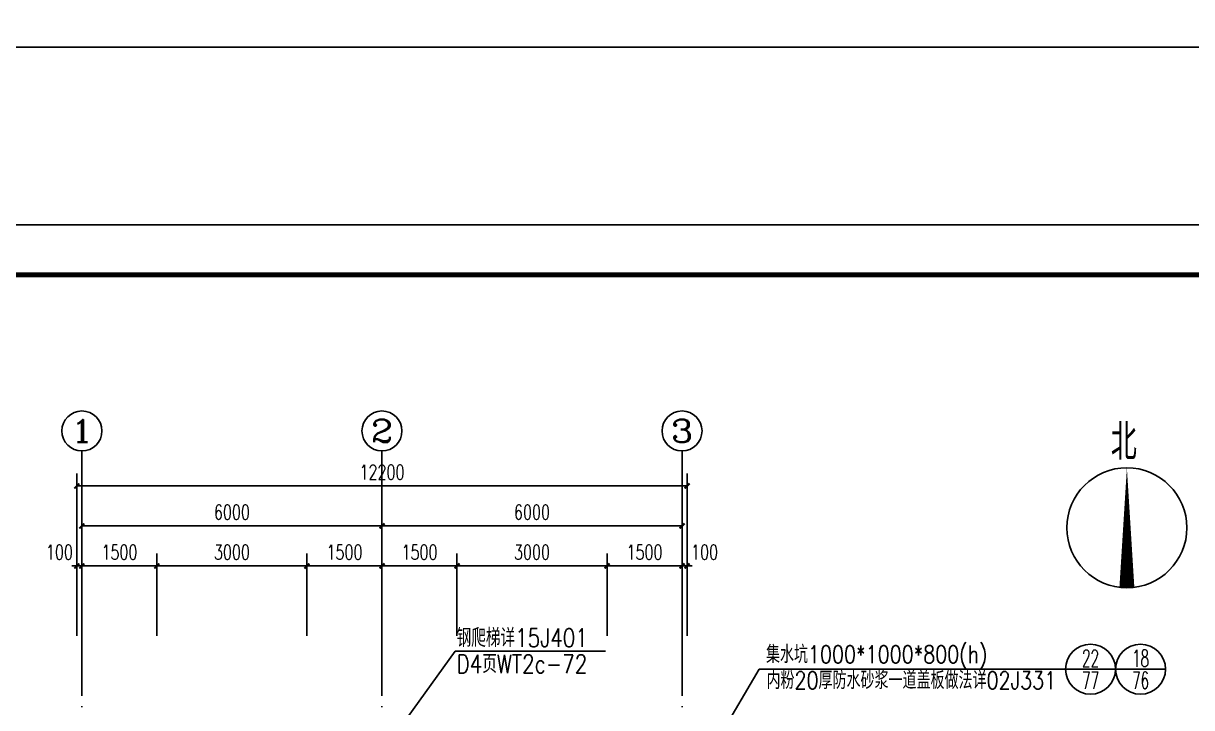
# Model space of a CAD drawing. Extents: x 5191187 to 5306989, y -468291 to -238224.
# Drawn here: x 5232406 to 5255767, y -372992 to -359309 of the extents above; entities that cross this region are included whole.
import ezdxf
from ezdxf.enums import TextEntityAlignment as Align

# ---------------------------------------------------------------- set-up
doc = ezdxf.new("R2010")
doc.units = 0
doc.header["$LTSCALE"] = 1000
doc.header["$MEASUREMENT"] = 0
doc.linetypes.add('DOTE', pattern=[2.42, 2, -0.2, 0.02, -0.2])
doc.layers.get('0').update_dxf_attribs({"linetype": 'CONTINUOUS'})
doc.layers.get('Defpoints').update_dxf_attribs({"linetype": 'CONTINUOUS'})
for name, color, linetype in [('AXIS', 3, 'CONTINUOUS'), ('AXIS_TEXT', 7, 'CONTINUOUS'), ('DIM_SYMB', 3, 'CONTINUOUS'), ('DOTE', 252, 'CONTINUOUS'), ('PUB_DIM', 3, 'CONTINUOUS'), ('PUB_TEXT', 7, 'CONTINUOUS'), ('PUB_TITLE', 4, 'CONTINUOUS')]:
    doc.layers.add(name, color=color, linetype=linetype)
doc.styles.add('_HZTXT', font='txt.shx', dxfattribs={"width": 0.8, "bigfont": 'HZTXT.shx'})
doc.styles.add('_TCH_AXIS', font='COMPLEX', dxfattribs={"bigfont": 'GBCBIG'})
doc.styles.add('_TCH_DIM', font='SIMPLEX', dxfattribs={"bigfont": 'GBCBIG'})
doc.styles.add('_TCH_DIM_T3', font='SIMPLEX', dxfattribs={"width": 0.705882, "bigfont": 'GBCBIG'})
doc.styles.add('COMP', font='COMPLEX', dxfattribs={"bigfont": 'hztxt'})
doc.styles.add('COMPLEX', font='COMPLEX')
doc.dimstyles.new('_TCH_ARCH&&100', dxfattribs={"dimtxt": 297.5, "dimasz": 100, "dimexe": 250, "dimexo": 300, "dimgap": 126.25, "dimtad": 1, "dimdec": 0, "dimzin": 0, "dimdsep": 46, "dimtxsty": '_TCH_DIM_T3', "dimblk": 'ARCHTICK', "dimcen": 0.09, "dimclrt": 7, "dimazin": 2, "dimtfac": 1, "dimtdec": 0, "dimtix": 1, "dimtmove": 2, "dimatfit": 3, "dimfxl": 0, "dimtolj": 1, "dimtzin": 0, "dimarcsym": 0})

# ---------------------------------------------------------------- blocks, each defined once
blk = doc.blocks.new('_ArchTick')
at = {"color": 0, "linetype": 'ByBlock', "const_width": 0.4}
blk.add_lwpolyline([(-0.5, -0.5), (0.5, 0.5)], dxfattribs=at)
blk = doc.blocks.new('*D91')
at = {"layer": 'Defpoints', "color": 0}
for p in [(5233577, -370159), (5233477, -371859), (5233577, -371859)]:
    blk.add_point(p, dxfattribs=at)
at = {"layer": 'PUB_DIM', "color": 0, "lineweight": -2}
for p, q in [((5233477, -371559), (5233477, -369909)), ((5233577, -371559), (5233577, -369909)), ((5233477, -370159), (5233377, -370159)), ((5233477, -370159), (5233577, -370159)), ((5233577, -370159), (5233677, -370159))]:
    blk.add_line(p, q, dxfattribs=at)
at = {"layer": 'PUB_DIM', "color": 0, "lineweight": -2, "xscale": 100, "yscale": 100, "zscale": 100}
blk.add_blockref('_ArchTick', (5233477, -370159), dxfattribs=at)
at = {"layer": 'PUB_DIM', "color": 0, "lineweight": -2, "xscale": 100, "yscale": 100, "zscale": 100, "rotation": 180}
blk.add_blockref('_ArchTick', (5233577, -370159), dxfattribs=at)
at = {"layer": 'PUB_DIM', "color": 7, "insert": (5233127, -369884), "char_height": 297.5, "attachment_point": 5, "style": '_TCH_DIM_T3'}
blk.add_mtext('\\A1;100', dxfattribs=at)
blk = doc.blocks.new('*D92')
at = {"layer": 'Defpoints', "color": 0}
for p in [(5235077, -370159), (5233577, -371859), (5235077, -371859)]:
    blk.add_point(p, dxfattribs=at)
at = {"layer": 'PUB_DIM', "color": 0, "lineweight": -2}
for p, q in [((5233577, -371559), (5233577, -369909)), ((5235077, -371559), (5235077, -369909)), ((5233577, -370159), (5235077, -370159))]:
    blk.add_line(p, q, dxfattribs=at)
at = {"layer": 'PUB_DIM', "color": 0, "lineweight": -2, "xscale": 100, "yscale": 100, "zscale": 100, "rotation": 180}
blk.add_blockref('_ArchTick', (5233577, -370159), dxfattribs=at)
at = {"layer": 'PUB_DIM', "color": 0, "lineweight": -2, "xscale": 100, "yscale": 100, "zscale": 100}
blk.add_blockref('_ArchTick', (5235077, -370159), dxfattribs=at)
at = {"layer": 'PUB_DIM', "color": 7, "insert": (5234327, -369884), "char_height": 297.5, "attachment_point": 5, "style": '_TCH_DIM_T3'}
blk.add_mtext('\\A1;1500', dxfattribs=at)
blk = doc.blocks.new('*D93')
at = {"layer": 'Defpoints', "color": 0}
for p in [(5238077, -370159), (5235077, -371859), (5238077, -371859)]:
    blk.add_point(p, dxfattribs=at)
at = {"layer": 'PUB_DIM', "color": 0, "lineweight": -2}
for p, q in [((5235077, -371559), (5235077, -369909)), ((5238077, -371559), (5238077, -369909)), ((5235077, -370159), (5238077, -370159))]:
    blk.add_line(p, q, dxfattribs=at)
at = {"layer": 'PUB_DIM', "color": 0, "lineweight": -2, "xscale": 100, "yscale": 100, "zscale": 100, "rotation": 180}
blk.add_blockref('_ArchTick', (5235077, -370159), dxfattribs=at)
at = {"layer": 'PUB_DIM', "color": 0, "lineweight": -2, "xscale": 100, "yscale": 100, "zscale": 100}
blk.add_blockref('_ArchTick', (5238077, -370159), dxfattribs=at)
at = {"layer": 'PUB_DIM', "color": 7, "insert": (5236577, -369884), "char_height": 297.5, "attachment_point": 5, "style": '_TCH_DIM_T3'}
blk.add_mtext('\\A1;3000', dxfattribs=at)
blk = doc.blocks.new('*D94')
at = {"layer": 'Defpoints', "color": 0}
for p in [(5239577, -370159), (5238077, -371859), (5239577, -371859)]:
    blk.add_point(p, dxfattribs=at)
at = {"layer": 'PUB_DIM', "color": 0, "lineweight": -2}
for p, q in [((5238077, -371559), (5238077, -369909)), ((5239577, -371559), (5239577, -369909)), ((5238077, -370159), (5239577, -370159))]:
    blk.add_line(p, q, dxfattribs=at)
at = {"layer": 'PUB_DIM', "color": 0, "lineweight": -2, "xscale": 100, "yscale": 100, "zscale": 100, "rotation": 180}
blk.add_blockref('_ArchTick', (5238077, -370159), dxfattribs=at)
at = {"layer": 'PUB_DIM', "color": 0, "lineweight": -2, "xscale": 100, "yscale": 100, "zscale": 100}
blk.add_blockref('_ArchTick', (5239577, -370159), dxfattribs=at)
at = {"layer": 'PUB_DIM', "color": 7, "insert": (5238827, -369884), "char_height": 297.5, "attachment_point": 5, "style": '_TCH_DIM_T3'}
blk.add_mtext('\\A1;1500', dxfattribs=at)
blk = doc.blocks.new('*D95')
at = {"layer": 'Defpoints', "color": 0}
for p in [(5241077, -370159), (5239577, -371859), (5241077, -371859)]:
    blk.add_point(p, dxfattribs=at)
at = {"layer": 'PUB_DIM', "color": 0, "lineweight": -2}
for p, q in [((5239577, -371559), (5239577, -369909)), ((5241077, -371559), (5241077, -369909)), ((5239577, -370159), (5241077, -370159))]:
    blk.add_line(p, q, dxfattribs=at)
at = {"layer": 'PUB_DIM', "color": 0, "lineweight": -2, "xscale": 100, "yscale": 100, "zscale": 100, "rotation": 180}
blk.add_blockref('_ArchTick', (5239577, -370159), dxfattribs=at)
at = {"layer": 'PUB_DIM', "color": 0, "lineweight": -2, "xscale": 100, "yscale": 100, "zscale": 100}
blk.add_blockref('_ArchTick', (5241077, -370159), dxfattribs=at)
at = {"layer": 'PUB_DIM', "color": 7, "insert": (5240327, -369884), "char_height": 297.5, "attachment_point": 5, "style": '_TCH_DIM_T3'}
blk.add_mtext('\\A1;1500', dxfattribs=at)
blk = doc.blocks.new('*D96')
at = {"layer": 'Defpoints', "color": 0}
for p in [(5244077, -370159), (5241077, -371859), (5244077, -371859)]:
    blk.add_point(p, dxfattribs=at)
at = {"layer": 'PUB_DIM', "color": 0, "lineweight": -2}
for p, q in [((5241077, -371559), (5241077, -369909)), ((5244077, -371559), (5244077, -369909)), ((5241077, -370159), (5244077, -370159))]:
    blk.add_line(p, q, dxfattribs=at)
at = {"layer": 'PUB_DIM', "color": 0, "lineweight": -2, "xscale": 100, "yscale": 100, "zscale": 100, "rotation": 180}
blk.add_blockref('_ArchTick', (5241077, -370159), dxfattribs=at)
at = {"layer": 'PUB_DIM', "color": 0, "lineweight": -2, "xscale": 100, "yscale": 100, "zscale": 100}
blk.add_blockref('_ArchTick', (5244077, -370159), dxfattribs=at)
at = {"layer": 'PUB_DIM', "color": 7, "insert": (5242577, -369884), "char_height": 297.5, "attachment_point": 5, "style": '_TCH_DIM_T3'}
blk.add_mtext('\\A1;3000', dxfattribs=at)
blk = doc.blocks.new('*D97')
at = {"layer": 'Defpoints', "color": 0}
for p in [(5245577, -370159), (5244077, -371859), (5245577, -371859)]:
    blk.add_point(p, dxfattribs=at)
at = {"layer": 'PUB_DIM', "color": 0, "lineweight": -2}
for p, q in [((5244077, -371559), (5244077, -369909)), ((5245577, -371559), (5245577, -369909)), ((5244077, -370159), (5245577, -370159))]:
    blk.add_line(p, q, dxfattribs=at)
at = {"layer": 'PUB_DIM', "color": 0, "lineweight": -2, "xscale": 100, "yscale": 100, "zscale": 100, "rotation": 180}
blk.add_blockref('_ArchTick', (5244077, -370159), dxfattribs=at)
at = {"layer": 'PUB_DIM', "color": 0, "lineweight": -2, "xscale": 100, "yscale": 100, "zscale": 100}
blk.add_blockref('_ArchTick', (5245577, -370159), dxfattribs=at)
at = {"layer": 'PUB_DIM', "color": 7, "insert": (5244827, -369884), "char_height": 297.5, "attachment_point": 5, "style": '_TCH_DIM_T3'}
blk.add_mtext('\\A1;1500', dxfattribs=at)
blk = doc.blocks.new('*D98')
at = {"layer": 'Defpoints', "color": 0}
for p in [(5245677, -370159), (5245577, -371859), (5245677, -371859)]:
    blk.add_point(p, dxfattribs=at)
at = {"layer": 'PUB_DIM', "color": 0, "lineweight": -2}
for p, q in [((5245577, -371559), (5245577, -369909)), ((5245677, -371559), (5245677, -369909)), ((5245577, -370159), (5245477, -370159)), ((5245577, -370159), (5245677, -370159)), ((5245677, -370159), (5245777, -370159))]:
    blk.add_line(p, q, dxfattribs=at)
at = {"layer": 'PUB_DIM', "color": 0, "lineweight": -2, "xscale": 100, "yscale": 100, "zscale": 100}
blk.add_blockref('_ArchTick', (5245577, -370159), dxfattribs=at)
at = {"layer": 'PUB_DIM', "color": 0, "lineweight": -2, "xscale": 100, "yscale": 100, "zscale": 100, "rotation": 180}
blk.add_blockref('_ArchTick', (5245677, -370159), dxfattribs=at)
at = {"layer": 'PUB_DIM', "color": 7, "insert": (5246027, -369884), "char_height": 297.5, "attachment_point": 5, "style": '_TCH_DIM_T3'}
blk.add_mtext('\\A1;100', dxfattribs=at)
blk = doc.blocks.new('*D222')
at = {"layer": 'AXIS', "color": 0, "lineweight": -2}
for p, q in [((5233577, -371559), (5233577, -369109)), ((5239577, -371559), (5239577, -369109)), ((5233577, -369359), (5239577, -369359))]:
    blk.add_line(p, q, dxfattribs=at)
at = {"layer": 'Defpoints', "color": 0}
for p in [(5239577, -369359), (5233577, -371859), (5239577, -371859)]:
    blk.add_point(p, dxfattribs=at)
at = {"layer": 'AXIS', "color": 0, "lineweight": -2, "xscale": 100, "yscale": 100, "zscale": 100, "rotation": 180}
blk.add_blockref('_ArchTick', (5233577, -369359), dxfattribs=at)
at = {"layer": 'AXIS', "color": 0, "lineweight": -2, "xscale": 100, "yscale": 100, "zscale": 100}
blk.add_blockref('_ArchTick', (5239577, -369359), dxfattribs=at)
at = {"layer": 'AXIS', "color": 7, "insert": (5236577, -369084), "char_height": 297.5, "attachment_point": 5, "style": '_TCH_DIM_T3'}
blk.add_mtext('\\A1;6000', dxfattribs=at)
blk = doc.blocks.new('*D223')
at = {"layer": 'AXIS', "color": 0, "lineweight": -2}
for p, q in [((5239577, -371559), (5239577, -369109)), ((5245577, -371559), (5245577, -369109)), ((5239577, -369359), (5245577, -369359))]:
    blk.add_line(p, q, dxfattribs=at)
at = {"layer": 'Defpoints', "color": 0}
for p in [(5245577, -369359), (5239577, -371859), (5245577, -371859)]:
    blk.add_point(p, dxfattribs=at)
at = {"layer": 'AXIS', "color": 0, "lineweight": -2, "xscale": 100, "yscale": 100, "zscale": 100, "rotation": 180}
blk.add_blockref('_ArchTick', (5239577, -369359), dxfattribs=at)
at = {"layer": 'AXIS', "color": 0, "lineweight": -2, "xscale": 100, "yscale": 100, "zscale": 100}
blk.add_blockref('_ArchTick', (5245577, -369359), dxfattribs=at)
at = {"layer": 'AXIS', "color": 7, "insert": (5242577, -369084), "char_height": 297.5, "attachment_point": 5, "style": '_TCH_DIM_T3'}
blk.add_mtext('\\A1;6000', dxfattribs=at)
blk = doc.blocks.new('*D224')
at = {"layer": 'AXIS', "color": 0, "lineweight": -2}
for p, q in [((5233477, -371559), (5233477, -368309)), ((5245677, -371559), (5245677, -368309)), ((5233477, -368559), (5245677, -368559))]:
    blk.add_line(p, q, dxfattribs=at)
at = {"layer": 'Defpoints', "color": 0}
for p in [(5245677, -368559), (5233477, -371859), (5245677, -371859)]:
    blk.add_point(p, dxfattribs=at)
at = {"layer": 'AXIS', "color": 0, "lineweight": -2, "xscale": 100, "yscale": 100, "zscale": 100, "rotation": 180}
blk.add_blockref('_ArchTick', (5233477, -368559), dxfattribs=at)
at = {"layer": 'AXIS', "color": 0, "lineweight": -2, "xscale": 100, "yscale": 100, "zscale": 100}
blk.add_blockref('_ArchTick', (5245677, -368559), dxfattribs=at)
at = {"layer": 'AXIS', "color": 7, "insert": (5239577, -368284), "char_height": 297.5, "attachment_point": 5, "style": '_TCH_DIM_T3'}
blk.add_mtext('\\A1;12200', dxfattribs=at)
blk = doc.blocks.new('_AXISO')
blk.add_circle((0, 0), 0.5)
at = {"layer": 'AXIS_TEXT', "style": 'COMPLEX', "width": 1.041667}
blk.add_attdef('A', text='', height=0.56, dxfattribs=at).set_placement((-0.25, -0.28), (0.25, -0.28), align=Align.FIT)
blk = doc.blocks.new('_INDEX')
blk.add_line((-0.5, 0), (0.5, 0))
blk.add_circle((0, 0), 0.5)
at = {"style": 'COMP'}
for tag, width, p, p2 in [('1', 2.333333, (-0.17, 0.05), (0.17, 0.05)), ('-', 1.166667, (-0.17, -0.39), (0.17, -0.39))]:
    blk.add_attdef(tag, text='', height=0.34, dxfattribs=dict(at, width=width)).set_placement(p, p2, align=Align.FIT)

msp = doc.modelspace()

# ---------------------------------------------------------------- linework, layer by layer
at = {"layer": 'AXIS', "color": 0}
for p, q in [((5233576.8, -371859.3), (5233576.8, -367859.3)), ((5239576.8, -371859.3), (5239576.8, -367859.3)), ((5245576.8, -371859.3), (5245576.8, -367859.3))]:
    msp.add_line(p, q, dxfattribs=at)
at = {"layer": 'DIM_SYMB'}
msp.add_lwpolyline([(5254472.2, -370595.5, 300, 0, 0), (5254472.2, -368195.5, 0, 0, 0)], format="xyseb", dxfattribs=at)
msp.add_circle((5254472.2, -369395.5), 1200, dxfattribs=at)
at = {"layer": 'DOTE', "linetype": 'DOTE'}
for p, q in [((5233576.8, -384859.3), (5233576.8, -371859.3)), ((5239576.8, -384859.3), (5239576.8, -371859.3)), ((5245576.8, -384859.3), (5245576.8, -371859.3))]:
    msp.add_line(p, q, dxfattribs=at)
at = {"layer": 'PUB_DIM'}
for p, q in [((5241041.2, -371860.6), (5239823.9, -373547.4)), ((5247120.1, -372224.7), (5245395.3, -375159.3)), ((5247120.1, -372224.7), (5253245.6, -372224.7))]:
    msp.add_line(p, q, dxfattribs=at)
msp.add_lwpolyline([(5244048.1, -371860.6), (5241041.2, -371860.6), (5241041.2, -371860.6)], dxfattribs=at)
at = {"layer": 'PUB_TITLE'}
msp.add_lwpolyline([(5218545.9, -359783.9), (5302645.9, -359783.9), (5302645.9, -300383.9), (5218545.9, -300383.9)], close=True, dxfattribs=at)
at = {"layer": 'PUB_TITLE', "color": 4}
msp.add_lwpolyline([(5218545.9, -422737.3), (5302645.9, -422737.3), (5302645.9, -363337.3), (5218545.9, -363337.3)], close=True, dxfattribs=at)
at = {"layer": 'PUB_TITLE', "color": 4, "const_width": 100}
msp.add_lwpolyline([(5221045.9, -421737.3), (5301645.9, -421737.3), (5301645.9, -364337.3), (5221045.9, -364337.3)], close=True, dxfattribs=at)

# ---------------------------------------------------------------- block references
at = {"layer": 'AXIS', "color": 0}
ref = msp.add_blockref('_AXISO', (5233576.8, -367459.3), dxfattribs=dict(at, xscale=800, yscale=800, zscale=800))
ref.add_attrib('A', '1', dxfattribs={"layer": 'AXIS_TEXT', "color": 0, "height": 452.5, "style": '_TCH_AXIS', "width": 2.333333}).set_placement((5233350.5, -367685.6), (5233803, -367685.6), align=Align.FIT)
ref = msp.add_blockref('_AXISO', (5239576.8, -367459.3), dxfattribs=dict(at, xscale=800, yscale=800, zscale=800))
ref.add_attrib('A', '2', dxfattribs={"layer": 'AXIS_TEXT', "color": 0, "height": 452.5, "style": '_TCH_AXIS', "width": 1.5}).set_placement((5239350.5, -367685.6), (5239803, -367685.6), align=Align.FIT)
ref = msp.add_blockref('_AXISO', (5245576.8, -367459.3), dxfattribs=dict(at, xscale=800, yscale=800, zscale=800))
ref.add_attrib('A', '3', dxfattribs={"layer": 'AXIS_TEXT', "color": 0, "height": 452.5, "style": '_TCH_AXIS', "width": 1.5}).set_placement((5245350.5, -367685.6), (5245803, -367685.6), align=Align.FIT)
at = {"layer": 'PUB_DIM'}
ref = msp.add_blockref('_INDEX', (5253745.6, -372224.7), dxfattribs=dict(at, xscale=-1000, yscale=1000, zscale=1000))
ref.add_attrib('1', '22', dxfattribs={"layer": '0', "height": 340, "style": 'COMP', "width": 0.617647}).set_placement((5253575.6, -372174.7), (5253915.6, -372174.7), align=Align.FIT)
ref.add_attrib('-', '77', dxfattribs={"layer": '0', "height": 340, "style": 'COMP', "width": 0.617647}).set_placement((5253575.6, -372614.7), (5253915.6, -372614.7), align=Align.FIT)
ref = msp.add_blockref('_INDEX', (5254745.6, -372224.7), dxfattribs=dict(at, xscale=-1000, yscale=1000, zscale=1000))
ref.add_attrib('1', '18', dxfattribs={"layer": '0', "height": 340, "style": 'COMP', "width": 0.724138}).set_placement((5254575.6, -372174.7), (5254915.6, -372174.7), align=Align.FIT)
ref.add_attrib('-', '76', dxfattribs={"layer": '0', "height": 340, "style": 'COMP', "width": 0.617647}).set_placement((5254575.6, -372614.7), (5254915.6, -372614.7), align=Align.FIT)

# ---------------------------------------------------------------- texts
at = {"layer": 'PUB_DIM', "style": '_HZTXT', "width": 0.8}
for s, height, p in [('钢爬梯详15J401', 365.69, (5241069.1, -371778.5)), ('集水坑1000*1000*800(h)', 350, (5247256.1, -372101.6, 0)), ('D4页WT2c-72', 365.69, (5241069.1, -372300.5)), ('内粉20厚防水砂浆一道盖板做法详02J331', 350, (5247266.4, -372619.9, 0))]:
    msp.add_text(s, height=height, dxfattribs=at).set_placement(p)
at = {"layer": 'PUB_TEXT', "style": '_TCH_DIM'}
msp.add_text('北', height=723.4, dxfattribs=at).set_placement((5254150.9, -368041.8))

# ---------------------------------------------------------------- dimensions: what is measured, and where the dimension line sits
at = {"layer": 'AXIS', "color": 0}
for p1, p2, distance, picture, middle in [((5233476.8, -371859.3), (5245676.8, -371859.3), 3300, '*D224', (5239576.8, -368284.3)), ((5233576.8, -371859.3), (5239576.8, -371859.3), 2500, '*D222', (5236576.8, -369084.3)), ((5239576.8, -371859.3), (5245576.8, -371859.3), 2500, '*D223', (5242576.8, -369084.3))]:
    dim = msp.add_aligned_dim(p1=p1, p2=p2, distance=distance, dimstyle='_TCH_ARCH&&100', dxfattribs=at)
    dim.commit()
    dim.dimension.update_dxf_attribs({"geometry": picture, "text_midpoint": middle})
at = {"layer": 'PUB_DIM', "color": 0}
for base, p1, p2, picture, middle in [((5233576.8, -370159.3), (5233476.8, -371859.3), (5233576.8, -371859.3), '*D91', (5233126.8, -369884.3)), ((5245676.8, -370159.3), (5245576.8, -371859.3), (5245676.8, -371859.3), '*D98', (5246026.8, -369884.3))]:
    dim = msp.add_linear_dim(base=base, p1=p1, p2=p2, angle=360, dimstyle='_TCH_ARCH&&100', dxfattribs=at)
    dim.commit()
    dim.dimension.update_dxf_attribs({"geometry": picture, "text_midpoint": middle, "dimtype": 129})
for p1, p2, picture, middle in [((5233576.8, -371859.3), (5235076.8, -371859.3), '*D92', (5234326.8, -369884.3)), ((5235076.8, -371859.3), (5238076.8, -371859.3), '*D93', (5236576.8, -369884.3)), ((5238076.8, -371859.3), (5239576.8, -371859.3), '*D94', (5238826.8, -369884.3)), ((5239576.8, -371859.3), (5241076.8, -371859.3), '*D95', (5240326.8, -369884.3)), ((5241076.8, -371859.3), (5244076.8, -371859.3), '*D96', (5242576.8, -369884.3)), ((5244076.8, -371859.3), (5245576.8, -371859.3), '*D97', (5244826.8, -369884.3))]:
    dim = msp.add_aligned_dim(p1=p1, p2=p2, distance=1700, dimstyle='_TCH_ARCH&&100', dxfattribs=at)
    dim.commit()
    dim.dimension.update_dxf_attribs({"geometry": picture, "text_midpoint": middle})

doc.saveas('drawing.dxf')
